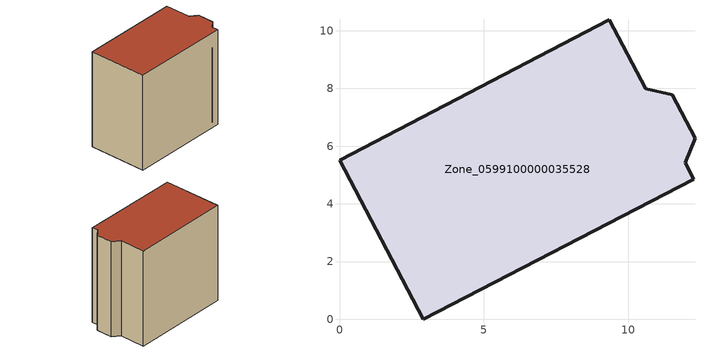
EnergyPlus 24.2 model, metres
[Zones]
Zone_0599100000035528
 floor ground (C_G): 12.28,4.85 2.91,0 0,5.51 9.35,10.38 10.62,7.99 11.53,7.78 12.32,6.27 11.98,5.42 z0
 wall outside (C_F): 2.91,0 12.28,4.85 11.98,5.42 12.32,6.27 11.53,7.78 10.62,7.99 9.35,10.38 0,5.51 2.91,0 z0:10.5
 roof outside (C_R): 11.53,7.78 10.62,7.99 9.35,10.38 0,5.51 2.91,0 12.28,4.85 11.98,5.42 12.32,6.27 z10.5
[BUILDING]
Pand.0599100000035528: North Axis=0; Terrain=City; Loads Convergence Tolerance Value=0.04; Temperature Convergence Tolerance Value=0.4; Solar Distribution=FullExterior; Maximum Number of Warmup Days=25; Minimum Number of Warmup Days=1
[Site:Location]
Rotterdam.The.Hague.AP_ZH_NLD Design_Conditions: Latitude=51.96; Longitude=4.45; Time Zone=1; Elevation=-4.5
[SITE:GROUNDTEMPERATURE:BUILDINGSURFACE]
18, 18, 18, 18, 18, 18, 18, 18, 18, 18, 18, 18
[MATERIAL] Thermal Absorptance=0.9; Solar Absorptance=0.7; Visible Absorptance=0.7
Name | Roughness | Thickness | Conductivity | Density | Specific Heat
G.TI.1946 | MediumSmooth | 0.15 | 1 | 540 | 1210
F.TI.1946 | Rough | 0.3 | 0.857143 | 1920 | 840
R.TI.1946 | MediumRough | 0.2 | 0.1 | 1500 | 1000
[CONSTRUCTION]
C_G: G.TI.1946
C_F: F.TI.1946
C_R: R.TI.1946
[ZONE]
Zone_0599100000035528: Type=1; Multiplier=1; Ceiling Height=Autocalculate; Volume=Autocalculate; Floor Area=autocalculate; Part of Total Floor Area=Yes
[ZONEINFILTRATION:DESIGNFLOWRATE]
Infil_Zone_0599100000035528: Zone or ZoneList or Space or SpaceList=Zone_0599100000035528; Schedule=AlwaysOn; Design Flow Rate Calculation Method=Flow/Area; Flow Rate per Floor Area=0.003; Constant Term Coefficient=1; Temperature Term Coefficient=0; Velocity Term Coefficient=0; Velocity Squared Term Coefficient=0
[HVACTEMPLATE:ZONE:IDEALLOADSAIRSYSTEM]
Zone_0599100000035528: Maximum Heating Supply Air Temperature=50; Minimum Cooling Supply Air Temperature=13; Maximum Heating Supply Air Humidity Ratio=0.0156; Minimum Cooling Supply Air Humidity Ratio=0.0077; Heating Limit=NoLimit; Cooling Limit=NoLimit; Dehumidification Control Type=ConstantSensibleHeatRatio; Cooling Sensible Heat Ratio=0.7; Dehumidification Setpoint=60; Humidification Control Type=None; Humidification Setpoint=30; Outdoor Air Method=None; Outdoor Air Flow Rate per Person=0.00944; Outdoor Air Flow Rate per Zone Floor Area=0; Outdoor Air Flow Rate per Zone=0; Demand Controlled Ventilation Type=None; Outdoor Air Economizer Type=NoEconomizer; Heat Recovery Type=None; Sensible Heat Recovery Effectiveness=0.7; Latent Heat Recovery Effectiveness=0.65
[ZONECONTROL:THERMOSTAT]
ThermostatControl_Zone_0599100000035528: Zone or ZoneList=Zone_0599100000035528; Control Type Schedule=DualSetpointControlType; Control 1=Thermostat_Zone_0599100000035528; Temperature Difference Between Cutout And Setpoint=0
[THERMOSTATSETPOINT:DUALSETPOINT]
Thermostat_Zone_0599100000035528: Heating Setpoint Temperature Schedule=HeatingSetpoint_Zone_0599100000035528; Cooling Setpoint Temperature Schedule=CoolingSetpoint_Zone_0599100000035528
[SCHEDULE:COMPACT]
HeatingSetpoint_Zone_0599100000035528: Through: 12/31, For: AllDays, Until: 24:00, 21
CoolingSetpoint_Zone_0599100000035528: Through: 12/31, For: AllDays, Until: 24:00, 24
DualSetpointControlType: Through: 12/31, For: AllDays, Until: 24:00, 4
AlwaysOn: Through: 12/31, For: AllDays, Until: 24:00, 1
